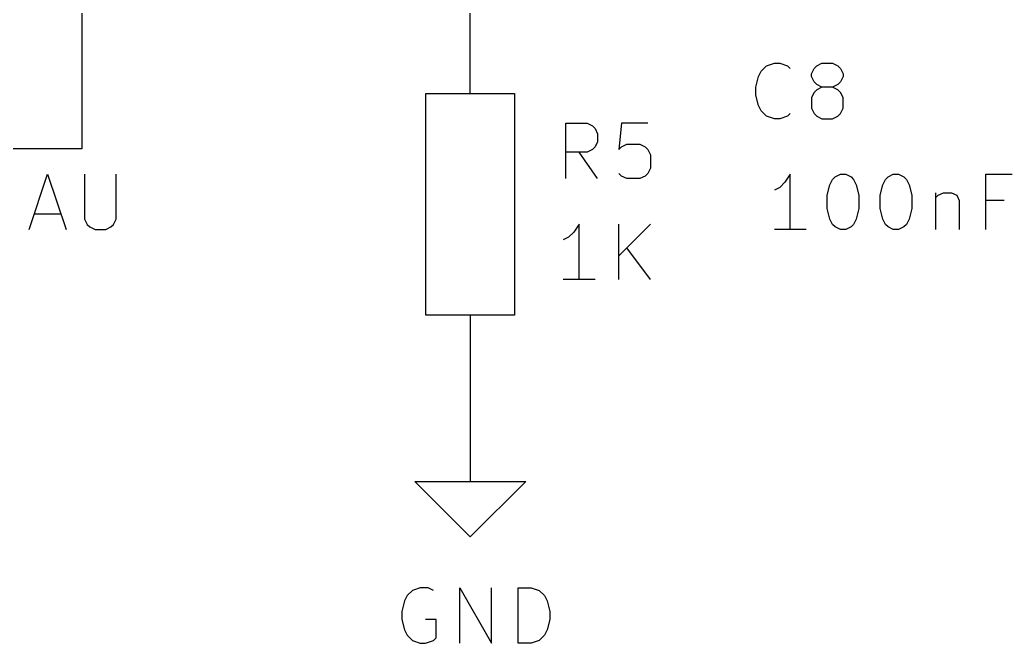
# Model space of a CAD drawing. Extents: x 0.4 to 11.3, y -7.9 to -0.4.
# Drawn here: x 6.944 to 7.838, y -5.696 to -5.134 of the extents above; entities that cross this region are included whole.
import ezdxf

# ---------------------------------------------------------------- set-up
doc = ezdxf.new("R2010")
doc.units = 0
doc.header["$MEASUREMENT"] = 0
for name, color, linetype in [('CYAN2', 4, 'CONTINUOUS'), ('GREEN3', 91, 'CONTINUOUS'), ('LYELLOW', 51, 'CONTINUOUS'), ('RED2', 1, 'CONTINUOUS')]:
    doc.layers.add(name, color=color, linetype=linetype)

msp = doc.modelspace()

# ---------------------------------------------------------------- linework, layer by layer
at = {"layer": 'CYAN2', "linetype": 'CONTINUOUS'}
for p, q in [((7.61229, -5.17994), (7.61705, -5.17518)), ((7.61705, -5.17518), (7.62419, -5.1728)), ((7.62419, -5.1728), (7.62895, -5.1728)), ((7.62895, -5.1728), (7.6361, -5.17518)), ((7.6361, -5.17518), (7.63848, -5.17756)), ((7.65753, -5.18232), (7.65991, -5.17756)), ((7.65991, -5.17756), (7.66229, -5.17518)), ((7.66229, -5.17518), (7.66705, -5.1728)), ((7.66705, -5.1728), (7.67657, -5.1728)), ((7.67657, -5.1728), (7.68133, -5.17518)), ((7.68133, -5.17518), (7.68372, -5.17756)), ((7.68372, -5.17756), (7.6861, -5.18232)), ((7.60753, -5.19423), (7.60991, -5.1847)), ((7.60991, -5.1847), (7.61229, -5.17994)), ((7.65753, -5.1847), (7.65753, -5.18232)), ((7.65991, -5.18947), (7.65753, -5.1847)), ((7.6861, -5.1847), (7.68372, -5.18947)), ((7.6861, -5.18232), (7.6861, -5.1847)), ((7.60753, -5.20137), (7.60753, -5.19423)), ((7.66229, -5.19185), (7.65991, -5.18947)), ((7.66229, -5.19661), (7.65991, -5.19899)), ((7.66705, -5.19423), (7.66229, -5.19185)), ((7.66705, -5.19423), (7.66229, -5.19661)), ((7.67657, -5.19423), (7.66705, -5.19423)), ((7.68133, -5.19185), (7.67657, -5.19423)), ((7.68133, -5.19661), (7.67657, -5.19423)), ((7.68372, -5.18947), (7.68133, -5.19185)), ((7.68372, -5.19899), (7.68133, -5.19661)), ((7.60991, -5.21089), (7.60753, -5.20137)), ((7.65991, -5.19899), (7.65753, -5.20375)), ((7.65753, -5.20375), (7.65753, -5.21328)), ((7.6861, -5.20375), (7.68372, -5.19899)), ((7.6861, -5.21328), (7.6861, -5.20375)), ((7.61229, -5.21566), (7.60991, -5.21089)), ((7.65753, -5.21328), (7.65991, -5.21804)), ((7.68372, -5.21804), (7.6861, -5.21328)), ((7.61705, -5.22042), (7.61229, -5.21566)), ((7.62419, -5.2228), (7.61705, -5.22042)), ((7.62895, -5.2228), (7.62419, -5.2228)), ((7.6361, -5.22042), (7.62895, -5.2228)), ((7.63848, -5.21804), (7.6361, -5.22042)), ((7.65991, -5.21804), (7.66229, -5.22042)), ((7.66229, -5.22042), (7.66705, -5.2228)), ((7.66705, -5.2228), (7.67657, -5.2228)), ((7.67657, -5.2228), (7.68133, -5.22042)), ((7.68133, -5.22042), (7.68372, -5.21804)), ((7.43628, -5.2768), (7.43628, -5.2268)), ((7.43628, -5.2268), (7.45533, -5.2268)), ((7.45533, -5.2268), (7.46009, -5.22919)), ((7.46009, -5.22919), (7.46247, -5.23157)), ((7.46247, -5.23157), (7.46485, -5.23633)), ((7.48628, -5.2268), (7.4839, -5.25061)), ((7.51009, -5.2268), (7.48628, -5.2268)), ((7.46485, -5.23633), (7.46485, -5.24347)), ((7.46247, -5.24823), (7.46009, -5.25061)), ((7.46485, -5.24347), (7.46247, -5.24823)), ((7.4839, -5.25061), (7.48628, -5.24823)), ((7.48628, -5.24823), (7.49104, -5.24585)), ((7.49104, -5.24585), (7.50295, -5.24585)), ((7.50295, -5.24585), (7.50771, -5.24823)), ((7.50771, -5.24823), (7.51009, -5.25061)), ((7.45533, -5.253), (7.43628, -5.253)), ((7.46485, -5.2768), (7.44819, -5.253)), ((7.46009, -5.25061), (7.45533, -5.253)), ((7.51009, -5.25061), (7.51247, -5.25537)), ((7.51247, -5.25537), (7.51247, -5.26728)), ((7.51247, -5.26728), (7.51009, -5.27204)), ((6.95238, -5.3228), (6.96904, -5.2728)), ((6.95238, -5.3228), (6.96904, -5.2728)), ((6.96904, -5.2728), (6.98571, -5.3228)), ((6.96904, -5.2728), (6.98571, -5.3228)), ((7.00238, -5.2728), (7.00238, -5.31328)), ((7.00238, -5.2728), (7.00238, -5.31328)), ((7.03095, -5.31328), (7.03095, -5.2728)), ((7.03095, -5.31328), (7.03095, -5.2728)), ((7.48628, -5.27443), (7.4839, -5.27204)), ((7.49104, -5.2768), (7.48628, -5.27443)), ((7.50295, -5.2768), (7.49104, -5.2768)), ((7.50771, -5.27443), (7.50295, -5.2768)), ((7.51009, -5.27204), (7.50771, -5.27443)), ((7.63848, -5.2728), (7.63372, -5.27994)), ((7.63848, -5.3228), (7.63848, -5.2728)), ((7.67657, -5.27756), (7.67896, -5.27518)), ((7.67896, -5.27518), (7.68372, -5.2728)), ((7.68372, -5.2728), (7.68848, -5.2728)), ((7.68848, -5.2728), (7.69324, -5.27518)), ((7.69324, -5.27518), (7.69562, -5.27756)), ((7.72419, -5.27756), (7.72657, -5.27518)), ((7.72657, -5.27518), (7.73133, -5.2728)), ((7.73133, -5.2728), (7.7361, -5.2728)), ((7.7361, -5.2728), (7.74086, -5.27518)), ((7.74086, -5.27518), (7.74324, -5.27756)), ((7.81467, -5.3228), (7.81467, -5.2728)), ((7.81467, -5.2728), (7.83848, -5.2728)), ((7.62896, -5.2847), (7.6242, -5.28709)), ((7.63372, -5.27994), (7.62896, -5.2847)), ((7.67181, -5.29185), (7.67419, -5.28232)), ((7.67419, -5.28232), (7.67657, -5.27756)), ((7.69562, -5.27756), (7.698, -5.28232)), ((7.698, -5.28232), (7.70039, -5.29185)), ((7.71943, -5.29185), (7.72181, -5.28232)), ((7.72181, -5.28232), (7.72419, -5.27756)), ((7.74324, -5.27756), (7.74562, -5.28232)), ((7.74562, -5.28232), (7.748, -5.29185)), ((7.67181, -5.30375), (7.67181, -5.29185)), ((7.70039, -5.29185), (7.70039, -5.30375)), ((7.71943, -5.30375), (7.71943, -5.29185)), ((7.748, -5.29185), (7.748, -5.30375)), ((7.76943, -5.28947), (7.76943, -5.3228)), ((7.76943, -5.29423), (7.77181, -5.29185)), ((7.77181, -5.29185), (7.77657, -5.28947)), ((7.77657, -5.28947), (7.78372, -5.28947)), ((7.78372, -5.28947), (7.78848, -5.29185)), ((7.78848, -5.29185), (7.79086, -5.29661)), ((7.67419, -5.31328), (7.67181, -5.30375)), ((7.70039, -5.30375), (7.698, -5.31328)), ((7.72181, -5.31328), (7.71943, -5.30375)), ((7.748, -5.30375), (7.74562, -5.31328)), ((7.79086, -5.29661), (7.79086, -5.3228)), ((7.83133, -5.29661), (7.81467, -5.29661)), ((6.95714, -5.30852), (6.98095, -5.30852)), ((6.95714, -5.30852), (6.98095, -5.30852)), ((7.00238, -5.31328), (7.00476, -5.31804)), ((7.00238, -5.31328), (7.00476, -5.31804)), ((7.00476, -5.31804), (7.00714, -5.32043)), ((7.00476, -5.31804), (7.00714, -5.32043)), ((7.00714, -5.32043), (7.0119, -5.3228)), ((7.00714, -5.32043), (7.0119, -5.3228)), ((7.02143, -5.3228), (7.02619, -5.32043)), ((7.02143, -5.3228), (7.02619, -5.32043)), ((7.02619, -5.32043), (7.02857, -5.31804)), ((7.02619, -5.32043), (7.02857, -5.31804)), ((7.02857, -5.31804), (7.03095, -5.31328)), ((7.02857, -5.31804), (7.03095, -5.31328)), ((7.44819, -5.3178), (7.44343, -5.32495)), ((7.44819, -5.3678), (7.44819, -5.3178)), ((7.4839, -5.3678), (7.4839, -5.3178)), ((7.51247, -5.3178), (7.4839, -5.34637)), ((7.67657, -5.31804), (7.67419, -5.31328)), ((7.67896, -5.32042), (7.67657, -5.31804)), ((7.68372, -5.3228), (7.67896, -5.32042)), ((7.69324, -5.32042), (7.68848, -5.3228)), ((7.69562, -5.31804), (7.69324, -5.32042)), ((7.698, -5.31328), (7.69562, -5.31804)), ((7.72419, -5.31804), (7.72181, -5.31328)), ((7.72657, -5.32042), (7.72419, -5.31804)), ((7.73133, -5.3228), (7.72657, -5.32042)), ((7.74086, -5.32042), (7.7361, -5.3228)), ((7.74324, -5.31804), (7.74086, -5.32042)), ((7.74562, -5.31328), (7.74324, -5.31804)), ((7.0119, -5.3228), (7.02143, -5.3228)), ((7.0119, -5.3228), (7.02143, -5.3228)), ((7.43866, -5.32971), (7.4339, -5.33209)), ((7.44343, -5.32495), (7.43866, -5.32971)), ((7.65277, -5.3228), (7.6242, -5.3228)), ((7.68848, -5.3228), (7.68372, -5.3228)), ((7.7361, -5.3228), (7.73133, -5.3228)), ((7.51247, -5.3678), (7.49104, -5.33923)), ((7.46247, -5.3678), (7.4339, -5.3678)), ((7.29786, -5.64819), (7.29309, -5.65295)), ((7.305, -5.6458), (7.29786, -5.64819)), ((7.31214, -5.6458), (7.305, -5.6458)), ((7.31691, -5.64819), (7.31214, -5.6458)), ((7.34071, -5.6958), (7.34071, -5.6458)), ((7.34071, -5.6458), (7.36928, -5.6958)), ((7.36928, -5.6958), (7.36928, -5.6458)), ((7.39309, -5.6958), (7.39309, -5.6458)), ((7.39309, -5.6458), (7.405, -5.6458)), ((7.405, -5.6458), (7.41214, -5.64819)), ((7.41214, -5.64819), (7.41691, -5.65295)), ((7.29071, -5.65771), (7.28833, -5.66723)), ((7.29309, -5.65295), (7.29071, -5.65771)), ((7.41691, -5.65295), (7.41929, -5.65771)), ((7.41929, -5.65771), (7.42167, -5.66723)), ((7.28833, -5.66723), (7.28833, -5.67437)), ((7.42167, -5.66723), (7.42167, -5.67437)), ((7.28833, -5.67437), (7.29071, -5.6839)), ((7.31928, -5.67437), (7.30976, -5.67437)), ((7.31928, -5.69104), (7.31928, -5.67437)), ((7.42167, -5.67437), (7.41929, -5.6839)), ((7.29071, -5.6839), (7.29309, -5.68866)), ((7.41929, -5.6839), (7.41691, -5.68866)), ((7.29309, -5.68866), (7.29786, -5.69343)), ((7.29786, -5.69343), (7.305, -5.6958)), ((7.305, -5.6958), (7.30976, -5.6958)), ((7.30976, -5.6958), (7.31691, -5.69343)), ((7.31691, -5.69343), (7.31928, -5.69104)), ((7.405, -5.6958), (7.39309, -5.6958)), ((7.41214, -5.69343), (7.405, -5.6958)), ((7.41691, -5.68866), (7.41214, -5.69343))]:
    msp.add_line(p, q, dxfattribs=at)
at = {"layer": 'GREEN3', "linetype": 'CONTINUOUS'}
for p, q in [((7.35, -5.15), (7.35, -5.05)), ((7.35, -5.45), (7.35, -5.5))]:
    msp.add_line(p, q, dxfattribs=at)
at = {"layer": 'LYELLOW', "linetype": 'CONTINUOUS'}
for p, q in [((7, -2.65), (7, -5.25)), ((7, -5.25), (5.8, -5.25))]:
    msp.add_line(p, q, dxfattribs=at)
at = {"layer": 'RED2', "linetype": 'CONTINUOUS'}
for p, q in [((7, -2.65), (7, -5.25)), ((7.35, -5.2), (7.35, -5.15)), ((7.31, -5.4), (7.31, -5.2)), ((7.31, -5.2), (7.39, -5.2)), ((7.39, -5.2), (7.39, -5.4)), ((7, -5.25), (5.8, -5.25)), ((7.39, -5.4), (7.31, -5.4)), ((7.35, -5.4), (7.35, -5.45)), ((7.35, -5.5), (7.35, -5.55)), ((7.35, -5.6), (7.3, -5.55)), ((7.3, -5.55), (7.35, -5.55)), ((7.35, -5.55), (7.4, -5.55)), ((7.4, -5.55), (7.35, -5.6))]:
    msp.add_line(p, q, dxfattribs=at)

doc.saveas('drawing.dxf')
